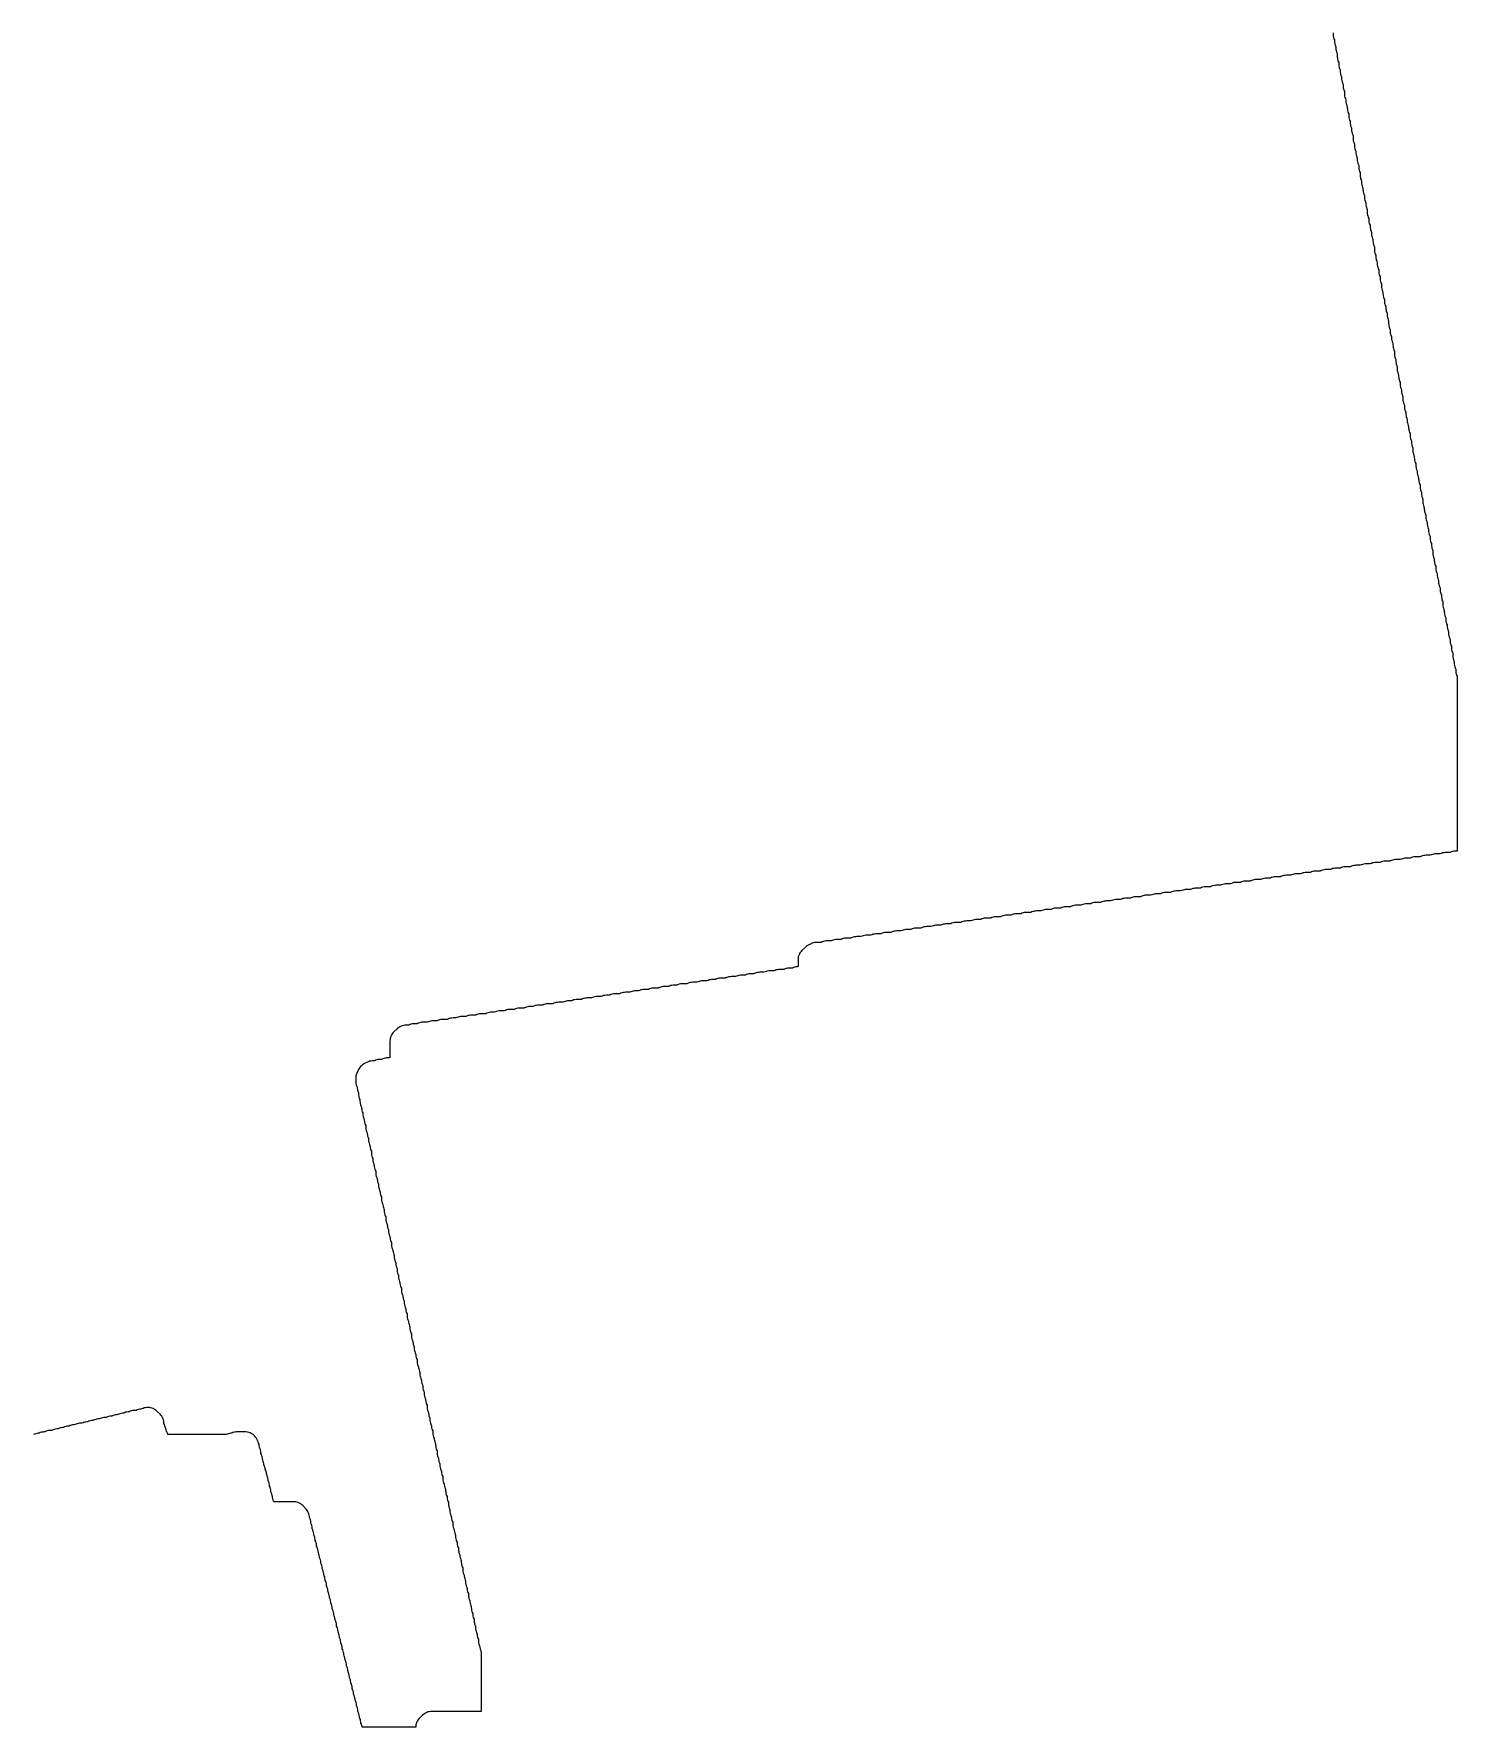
# Model space of a CAD drawing. Header units: metres. Extents: x -33615 to 181002, y 387 to 144548.
# Drawn here: x 127347 to 181002, y 16899 to 80723 of the extents above; entities that cross this region are included whole.
import ezdxf

# ---------------------------------------------------------------- set-up
doc = ezdxf.new("R2010")
doc.units = ezdxf.units.M
doc.layers.add('alpha_boundary_shrunk', color=7, linetype='Continuous')

msp = doc.modelspace()

# ---------------------------------------------------------------- linework, layer by layer
at = {"layer": 'alpha_boundary_shrunk', "color": 1}
msp.add_lwpolyline([(176323, 80767), (176323, 80723), (176325, 80677), (176331, 80631), (176342, 80586), (176357, 80542), (176375, 80500), (176376, 80498), (176376, 80454), (176379, 80408), (176385, 80362), (176396, 80317), (176410, 80273), (176429, 80231), (176430, 80229), (176430, 80185), (176432, 80139), (176439, 80093), (176449, 80048), (176464, 80004), (176483, 79962), (176484, 79960), (176484, 79863), (176486, 79816), (176493, 79771), (176503, 79725), (176518, 79682), (176537, 79639), (176538, 79637), (176538, 79594), (176540, 79548), (176546, 79502), (176557, 79457), (176572, 79413), (176591, 79370), (176592, 79368), (176592, 79325), (176594, 79279), (176600, 79233), (176611, 79188), (176626, 79144), (176644, 79101), (176645, 79099), (176645, 79056), (176647, 79010), (176654, 78964), (176665, 78919), (176679, 78875), (176698, 78832), (176699, 78830), (176699, 78787), (176701, 78741), (176708, 78695), (176718, 78650), (176733, 78606), (176752, 78564), (176753, 78562), (176753, 78464), (176755, 78418), (176761, 78372), (176772, 78327), (176787, 78283), (176806, 78241), (176807, 78239), (176807, 78195), (176809, 78149), (176815, 78103), (176826, 78058), (176841, 78014), (176859, 77972), (176860, 77970), (176860, 77927), (176863, 77880), (176869, 77834), (176880, 77789), (176894, 77745), (176913, 77703), (176914, 77701), (176914, 77658), (176916, 77611), (176923, 77565), (176933, 77520), (176948, 77476), (176967, 77434), (176968, 77432), (176968, 77389), (176970, 77342), (176977, 77297), (176987, 77251), (177002, 77208), (177021, 77165), (177022, 77163), (177022, 77120), (177024, 77074), (177030, 77028), (177041, 76983), (177056, 76939), (177075, 76896), (177076, 76894), (177076, 76797), (177078, 76751), (177084, 76705), (177095, 76660), (177110, 76616), (177128, 76574), (177129, 76572), (177129, 76528), (177132, 76482), (177138, 76436), (177149, 76391), (177163, 76347), (177182, 76305), (177183, 76303), (177183, 76259), (177185, 76213), (177192, 76167), (177202, 76122), (177217, 76078), (177236, 76036), (177237, 76034), (177237, 75990), (177239, 75944), (177246, 75898), (177256, 75853), (177271, 75809), (177290, 75767), (177291, 75765), (177291, 75721), (177293, 75675), (177299, 75629), (177310, 75584), (177325, 75540), (177344, 75498), (177344, 75496), (177344, 75399), (177347, 75352), (177353, 75307), (177364, 75261), (177379, 75218), (177397, 75175), (177398, 75173), (177398, 75130), (177400, 75084), (177407, 75038), (177418, 74993), (177432, 74949), (177451, 74906), (177452, 74904), (177452, 74861), (177454, 74815), (177461, 74769), (177471, 74724), (177486, 74680), (177505, 74637), (177506, 74635), (177506, 74592), (177508, 74546), (177514, 74500), (177525, 74455), (177540, 74411), (177559, 74368), (177560, 74366), (177560, 74323), (177562, 74277), (177568, 74231), (177579, 74186), (177594, 74142), (177612, 74099), (177613, 74098), (177613, 74000), (177616, 73954), (177622, 73908), (177633, 73863), (177647, 73819), (177666, 73777), (177667, 73775), (177667, 73731), (177669, 73685), (177676, 73639), (177686, 73594), (177701, 73550), (177720, 73508), (177721, 73506), (177721, 73463), (177723, 73416), (177730, 73370), (177740, 73325), (177755, 73281), (177774, 73239), (177775, 73237), (177775, 73194), (177777, 73147), (177783, 73101), (177794, 73056), (177809, 73012), (177828, 72970), (177829, 72968), (177829, 72925), (177831, 72878), (177837, 72833), (177848, 72787), (177863, 72743), (177881, 72701), (177882, 72699), (177882, 72602), (177884, 72556), (177891, 72510), (177902, 72465), (177916, 72421), (177935, 72378), (177936, 72376), (177936, 72333), (177938, 72287), (177945, 72241), (177955, 72196), (177970, 72152), (177989, 72110), (177990, 72108), (177990, 72064), (177992, 72018), (177998, 71972), (178009, 71927), (178024, 71883), (178043, 71841), (178044, 71839), (178044, 71795), (178046, 71749), (178052, 71703), (178063, 71658), (178078, 71614), (178096, 71572), (178097, 71570), (178097, 71526), (178100, 71480), (178106, 71434), (178117, 71389), (178131, 71345), (178150, 71303), (178151, 71301), (178151, 71204), (178153, 71157), (178160, 71111), (178170, 71066), (178185, 71022), (178204, 70980), (178205, 70978), (178205, 70935), (178207, 70888), (178214, 70843), (178224, 70797), (178239, 70754), (178258, 70711), (178259, 70709), (178259, 70666), (178261, 70620), (178267, 70574), (178278, 70529), (178293, 70485), (178312, 70442), (178313, 70440), (178313, 70397), (178315, 70351), (178321, 70305), (178332, 70260), (178347, 70216), (178365, 70173), (178366, 70171), (178366, 70128), (178369, 70082), (178375, 70036), (178386, 69991), (178400, 69947), (178419, 69904), (178420, 69902), (178420, 69805), (178422, 69759), (178429, 69713), (178439, 69668), (178454, 69624), (178473, 69582), (178474, 69580), (178474, 69536), (178476, 69490), (178483, 69444), (178493, 69399), (178508, 69355), (178527, 69313), (178528, 69311), (178528, 69267), (178530, 69221), (178536, 69175), (178547, 69130), (178562, 69086), (178581, 69044), (178582, 69042), (178582, 68999), (178584, 68952), (178590, 68906), (178601, 68861), (178616, 68817), (178634, 68775), (178635, 68773), (178635, 68676), (178637, 68630), (178644, 68584), (178655, 68539), (178669, 68495), (178688, 68452), (178689, 68450), (178689, 68407), (178691, 68361), (178698, 68315), (178708, 68270), (178723, 68226), (178742, 68183), (178743, 68181), (178743, 68084), (178745, 68038), (178751, 67992), (178762, 67947), (178777, 67903), (178796, 67861), (178797, 67859), (178797, 67815), (178799, 67769), (178805, 67723), (178816, 67678), (178831, 67634), (178849, 67592), (178850, 67590), (178850, 67546), (178853, 67500), (178859, 67454), (178870, 67409), (178884, 67365), (178903, 67323), (178904, 67321), (178904, 67277), (178906, 67231), (178913, 67185), (178923, 67140), (178938, 67096), (178957, 67054), (178958, 67052), (178958, 66955), (178960, 66908), (178967, 66863), (178977, 66817), (178992, 66774), (179011, 66731), (179012, 66729), (179012, 66686), (179014, 66640), (179020, 66594), (179031, 66549), (179046, 66505), (179065, 66462), (179066, 66460), (179066, 66417), (179068, 66371), (179074, 66325), (179085, 66280), (179100, 66236), (179118, 66193), (179119, 66191), (179119, 66148), (179121, 66102), (179128, 66056), (179139, 66011), (179153, 65967), (179172, 65924), (179173, 65922), (179173, 65879), (179175, 65833), (179182, 65787), (179192, 65742), (179207, 65698), (179226, 65656), (179227, 65654), (179227, 65610), (179229, 65564), (179235, 65518), (179246, 65473), (179261, 65429), (179280, 65387), (179281, 65385), (179281, 65341), (179283, 65295), (179289, 65249), (179300, 65204), (179315, 65160), (179333, 65118), (179334, 65116), (179334, 65019), (179337, 64972), (179343, 64926), (179354, 64881), (179368, 64837), (179387, 64795), (179388, 64793), (179388, 64750), (179390, 64703), (179397, 64657), (179407, 64612), (179422, 64568), (179441, 64526), (179442, 64524), (179442, 64481), (179444, 64434), (179451, 64389), (179461, 64343), (179476, 64300), (179495, 64257), (179496, 64255), (179496, 64212), (179498, 64166), (179504, 64120), (179515, 64075), (179530, 64031), (179549, 63988), (179550, 63986), (179550, 63943), (179552, 63897), (179558, 63851), (179569, 63806), (179584, 63762), (179602, 63719), (179603, 63717), (179603, 63674), (179606, 63628), (179612, 63582), (179623, 63537), (179637, 63493), (179656, 63450), (179657, 63448), (179657, 63405), (179659, 63359), (179666, 63313), (179676, 63268), (179691, 63224), (179710, 63181), (179711, 63179), (179711, 63082), (179713, 63036), (179720, 62990), (179730, 62945), (179745, 62901), (179764, 62859), (179765, 62857), (179765, 62813), (179767, 62767), (179773, 62721), (179784, 62676), (179799, 62632), (179818, 62590), (179819, 62588), (179819, 62545), (179821, 62498), (179827, 62452), (179838, 62407), (179853, 62363), (179871, 62321), (179872, 62319), (179872, 62276), (179874, 62229), (179881, 62183), (179892, 62138), (179906, 62094), (179925, 62052), (179926, 62050), (179926, 62007), (179928, 61960), (179935, 61915), (179945, 61869), (179960, 61825), (179979, 61783), (179980, 61781), (179980, 61738), (179982, 61692), (179988, 61646), (179999, 61601), (180014, 61557), (180033, 61514), (180034, 61512), (180034, 61469), (180036, 61423), (180042, 61377), (180053, 61332), (180068, 61288), (180086, 61245), (180087, 61243), (180087, 61146), (180090, 61100), (180096, 61054), (180107, 61009), (180121, 60965), (180140, 60923), (180141, 60921), (180141, 60877), (180143, 60831), (180150, 60785), (180160, 60740), (180175, 60696), (180194, 60654), (180195, 60652), (180195, 60608), (180197, 60562), (180204, 60516), (180214, 60471), (180229, 60427), (180248, 60385), (180249, 60383), (180249, 60339), (180251, 60293), (180257, 60247), (180268, 60202), (180283, 60158), (180302, 60116), (180303, 60114), (180303, 60071), (180305, 60024), (180311, 59978), (180322, 59933), (180337, 59889), (180355, 59847), (180356, 59845), (180356, 59802), (180359, 59755), (180365, 59709), (180376, 59664), (180390, 59620), (180409, 59578), (180410, 59576), (180410, 59533), (180412, 59486), (180419, 59440), (180429, 59395), (180444, 59351), (180463, 59309), (180464, 59307), (180464, 59210), (180466, 59164), (180473, 59118), (180483, 59073), (180498, 59029), (180517, 58986), (180518, 58984), (180518, 58941), (180520, 58895), (180526, 58849), (180537, 58804), (180552, 58760), (180571, 58717), (180571, 58715), (180571, 58672), (180574, 58626), (180580, 58580), (180591, 58535), (180605, 58491), (180624, 58449), (180625, 58447), (180625, 58403), (180627, 58357), (180634, 58311), (180645, 58266), (180659, 58222), (180678, 58180), (180679, 58178), (180679, 58134), (180681, 58088), (180688, 58042), (180698, 57997), (180713, 57953), (180732, 57911), (180733, 57909), (180733, 57865), (180735, 57819), (180741, 57773), (180752, 57728), (180767, 57684), (180786, 57642), (180787, 57640), (180787, 57597), (180789, 57550), (180795, 57504), (180806, 57459), (180821, 57415), (180839, 57373), (180840, 57371), (180840, 57274), (180843, 57228), (180849, 57182), (180860, 57136), (180874, 57093), (180893, 57050), (180894, 57048), (180894, 57005), (180896, 56959), (180903, 56913), (180913, 56868), (180928, 56824), (180947, 56781), (180948, 56779), (180948, 56736), (180950, 56690), (180957, 56644), (180967, 56599), (180982, 56555), (181001, 56512), (181002, 56510), (181002, 49921), (180964, 49921), (180918, 49919), (180872, 49913), (180827, 49902), (180783, 49887), (180740, 49869), (180738, 49868), (180587, 49868), (180541, 49866), (180495, 49859), (180450, 49848), (180406, 49834), (180364, 49815), (180362, 49814), (180211, 49814), (180165, 49812), (180119, 49805), (180074, 49795), (180030, 49780), (179987, 49761), (179985, 49760), (179834, 49760), (179788, 49758), (179742, 49752), (179697, 49741), (179653, 49726), (179611, 49707), (179609, 49706), (179458, 49706), (179412, 49704), (179366, 49698), (179321, 49687), (179277, 49672), (179234, 49654), (179232, 49653), (179082, 49653), (179035, 49650), (178989, 49644), (178944, 49633), (178900, 49619), (178858, 49600), (178856, 49599), (178705, 49599), (178659, 49597), (178613, 49590), (178568, 49580), (178524, 49565), (178481, 49546), (178479, 49545), (178329, 49545), (178282, 49543), (178236, 49536), (178191, 49526), (178147, 49511), (178105, 49492), (178103, 49491), (177952, 49491), (177906, 49489), (177860, 49483), (177815, 49472), (177771, 49457), (177728, 49438), (177726, 49437), (177576, 49437), (177529, 49435), (177483, 49429), (177438, 49418), (177394, 49403), (177352, 49385), (177350, 49384), (177199, 49384), (177153, 49381), (177107, 49375), (177062, 49364), (177018, 49350), (176975, 49331), (176974, 49330), (176823, 49330), (176776, 49328), (176730, 49321), (176685, 49311), (176641, 49296), (176599, 49277), (176597, 49276), (176446, 49276), (176400, 49274), (176354, 49267), (176309, 49257), (176265, 49242), (176223, 49223), (176221, 49222), (176070, 49222), (176023, 49220), (175977, 49214), (175932, 49203), (175888, 49188), (175846, 49169), (175844, 49168), (175693, 49168), (175647, 49166), (175601, 49160), (175556, 49149), (175512, 49134), (175470, 49116), (175468, 49115), (175317, 49115), (175270, 49113), (175224, 49106), (175179, 49095), (175135, 49081), (175093, 49062), (175091, 49061), (174940, 49061), (174894, 49059), (174848, 49052), (174803, 49042), (174759, 49027), (174717, 49008), (174715, 49007), (174564, 49007), (174517, 49005), (174472, 48999), (174426, 48988), (174382, 48973), (174340, 48954), (174338, 48953), (174187, 48953), (174141, 48951), (174095, 48945), (174050, 48934), (174006, 48919), (173964, 48901), (173962, 48900), (173811, 48900), (173764, 48897), (173719, 48891), (173673, 48880), (173630, 48866), (173587, 48847), (173585, 48846), (173434, 48846), (173388, 48844), (173342, 48837), (173297, 48827), (173253, 48812), (173211, 48793), (173209, 48792), (173058, 48792), (173011, 48790), (172966, 48783), (172920, 48773), (172877, 48758), (172834, 48739), (172832, 48738), (172681, 48738), (172635, 48736), (172589, 48730), (172544, 48719), (172500, 48704), (172458, 48685), (172456, 48684), (172305, 48684), (172259, 48682), (172213, 48676), (172168, 48665), (172124, 48650), (172081, 48632), (172079, 48631), (171928, 48631), (171882, 48628), (171836, 48622), (171791, 48611), (171747, 48597), (171705, 48578), (171703, 48577), (171552, 48577), (171506, 48575), (171460, 48568), (171415, 48558), (171371, 48543), (171328, 48524), (171326, 48523), (171175, 48523), (171129, 48521), (171083, 48515), (171038, 48504), (170994, 48489), (170952, 48470), (170950, 48469), (170799, 48469), (170753, 48467), (170707, 48461), (170662, 48450), (170618, 48435), (170575, 48417), (170573, 48416), (170422, 48416), (170376, 48413), (170330, 48407), (170285, 48396), (170241, 48382), (170199, 48363), (170197, 48362), (170046, 48362), (170000, 48360), (169954, 48353), (169909, 48343), (169865, 48328), (169822, 48309), (169820, 48308), (169669, 48308), (169623, 48306), (169577, 48299), (169532, 48289), (169488, 48274), (169446, 48255), (169444, 48254), (169293, 48254), (169247, 48252), (169201, 48246), (169156, 48235), (169112, 48220), (169069, 48201), (169067, 48200), (168916, 48200), (168870, 48198), (168824, 48192), (168779, 48181), (168735, 48166), (168693, 48148), (168691, 48147), (168540, 48147), (168494, 48144), (168448, 48138), (168403, 48127), (168359, 48113), (168316, 48094), (168314, 48093), (168164, 48093), (168117, 48091), (168071, 48084), (168026, 48074), (167982, 48059), (167940, 48040), (167938, 48039), (167787, 48039), (167741, 48037), (167695, 48030), (167650, 48020), (167606, 48005), (167563, 47986), (167561, 47985), (167411, 47985), (167364, 47983), (167318, 47977), (167273, 47966), (167229, 47951), (167187, 47932), (167185, 47931), (167034, 47931), (166988, 47929), (166942, 47923), (166897, 47912), (166853, 47897), (166810, 47879), (166808, 47878), (166658, 47878), (166611, 47876), (166565, 47869), (166520, 47858), (166476, 47844), (166434, 47825), (166432, 47824), (166281, 47824), (166235, 47822), (166189, 47815), (166144, 47805), (166100, 47790), (166057, 47771), (166055, 47770), (165905, 47770), (165858, 47768), (165812, 47762), (165767, 47751), (165723, 47736), (165681, 47717), (165679, 47716), (165528, 47716), (165482, 47714), (165436, 47708), (165391, 47697), (165347, 47682), (165305, 47664), (165303, 47663), (165152, 47663), (165105, 47660), (165059, 47654), (165014, 47643), (164970, 47629), (164928, 47610), (164926, 47609), (164775, 47609), (164729, 47607), (164683, 47600), (164638, 47590), (164594, 47575), (164552, 47556), (164550, 47555), (164399, 47555), (164352, 47553), (164306, 47546), (164261, 47536), (164217, 47521), (164175, 47502), (164173, 47501), (164022, 47501), (163976, 47499), (163930, 47493), (163885, 47482), (163841, 47467), (163799, 47448), (163797, 47447), (163646, 47447), (163599, 47445), (163554, 47439), (163508, 47428), (163464, 47413), (163422, 47395), (163420, 47394), (163269, 47394), (163223, 47391), (163177, 47385), (163132, 47374), (163088, 47360), (163046, 47341), (163044, 47340), (162893, 47340), (162846, 47338), (162801, 47331), (162755, 47321), (162712, 47306), (162669, 47287), (162667, 47286), (162516, 47286), (162470, 47284), (162424, 47277), (162379, 47267), (162335, 47252), (162293, 47233), (162291, 47232), (162140, 47232), (162093, 47230), (162048, 47224), (162002, 47213), (161959, 47198), (161916, 47179), (161914, 47178), (161763, 47178), (161717, 47176), (161671, 47170), (161626, 47159), (161582, 47144), (161540, 47126), (161538, 47125), (161387, 47125), (161341, 47123), (161295, 47116), (161250, 47105), (161206, 47091), (161163, 47072), (161161, 47071), (161010, 47071), (160964, 47069), (160918, 47062), (160873, 47052), (160829, 47037), (160787, 47018), (160785, 47017), (160634, 47017), (160588, 47015), (160542, 47009), (160497, 46998), (160453, 46983), (160410, 46964), (160408, 46963), (160257, 46963), (160211, 46961), (160165, 46955), (160120, 46944), (160076, 46929), (160034, 46911), (160032, 46910), (159881, 46910), (159835, 46907), (159789, 46901), (159744, 46890), (159700, 46876), (159657, 46857), (159655, 46856), (159504, 46856), (159458, 46854), (159412, 46847), (159367, 46837), (159323, 46822), (159281, 46803), (159279, 46802), (159128, 46802), (159082, 46800), (159036, 46793), (158991, 46783), (158947, 46768), (158904, 46749), (158902, 46748), (158751, 46748), (158705, 46746), (158659, 46740), (158614, 46729), (158570, 46714), (158528, 46695), (158526, 46694), (158375, 46694), (158329, 46692), (158283, 46686), (158238, 46675), (158194, 46660), (158151, 46642), (158149, 46641), (157998, 46641), (157952, 46639), (157906, 46632), (157861, 46621), (157817, 46607), (157775, 46588), (157773, 46587), (157622, 46587), (157576, 46585), (157530, 46578), (157485, 46568), (157441, 46553), (157398, 46534), (157396, 46533), (157246, 46533), (157199, 46531), (157153, 46525), (157108, 46514), (157064, 46499), (157022, 46480), (157020, 46479), (156869, 46479), (156823, 46477), (156777, 46471), (156732, 46460), (156688, 46445), (156645, 46427), (156538, 46373), (156491, 46346), (156448, 46315), (156408, 46279), (156300, 46172), (156267, 46135), (156238, 46096), (156213, 46054), (156192, 46009), (156175, 45963), (156163, 45916), (156156, 45867), (156154, 45818), (156154, 45564), (156124, 45563), (156078, 45556), (156033, 45546), (155989, 45531), (155946, 45512), (155944, 45511), (155847, 45511), (155801, 45509), (155755, 45503), (155710, 45492), (155666, 45477), (155624, 45458), (155622, 45457), (155471, 45457), (155424, 45455), (155378, 45449), (155333, 45438), (155289, 45423), (155247, 45405), (155245, 45404), (155094, 45404), (155048, 45401), (155002, 45395), (154957, 45384), (154913, 45370), (154871, 45351), (154869, 45350), (154718, 45350), (154671, 45348), (154625, 45341), (154580, 45331), (154536, 45316), (154494, 45297), (154492, 45296), (154395, 45296), (154349, 45294), (154303, 45288), (154258, 45277), (154214, 45262), (154171, 45243), (154169, 45242), (154019, 45242), (153972, 45240), (153926, 45234), (153881, 45223), (153837, 45208), (153795, 45190), (153793, 45189), (153642, 45189), (153596, 45186), (153550, 45180), (153505, 45169), (153461, 45155), (153418, 45136), (153416, 45135), (153266, 45135), (153219, 45133), (153173, 45126), (153128, 45116), (153084, 45101), (153042, 45082), (153040, 45081), (152943, 45081), (152897, 45079), (152851, 45072), (152806, 45062), (152762, 45047), (152719, 45028), (152717, 45027), (152566, 45027), (152520, 45025), (152474, 45019), (152429, 45008), (152385, 44993), (152343, 44974), (152341, 44973), (152190, 44973), (152144, 44971), (152098, 44965), (152053, 44954), (152009, 44939), (151966, 44921), (151964, 44920), (151813, 44920), (151767, 44917), (151721, 44911), (151676, 44900), (151632, 44886), (151590, 44867), (151588, 44866), (151491, 44866), (151444, 44864), (151398, 44857), (151353, 44847), (151309, 44832), (151267, 44813), (151265, 44812), (151114, 44812), (151068, 44810), (151022, 44803), (150977, 44793), (150933, 44778), (150891, 44759), (150889, 44758), (150738, 44758), (150691, 44756), (150646, 44750), (150600, 44739), (150556, 44724), (150514, 44705), (150512, 44704), (150361, 44704), (150315, 44702), (150269, 44696), (150224, 44685), (150180, 44670), (150138, 44652), (150136, 44651), (150039, 44651), (149992, 44649), (149946, 44642), (149901, 44631), (149857, 44617), (149815, 44598), (149813, 44597), (149662, 44597), (149616, 44595), (149570, 44588), (149525, 44578), (149481, 44563), (149438, 44544), (149436, 44543), (149286, 44543), (149239, 44541), (149193, 44535), (149148, 44524), (149104, 44509), (149062, 44490), (149060, 44489), (148963, 44489), (148917, 44487), (148871, 44481), (148826, 44470), (148782, 44455), (148739, 44437), (148737, 44436), (148586, 44436), (148540, 44433), (148494, 44427), (148449, 44416), (148405, 44402), (148363, 44383), (148361, 44382), (148210, 44382), (148164, 44380), (148118, 44373), (148073, 44363), (148029, 44348), (147986, 44329), (147984, 44328), (147833, 44328), (147787, 44326), (147741, 44319), (147696, 44309), (147652, 44294), (147610, 44275), (147608, 44274), (147511, 44274), (147464, 44272), (147419, 44266), (147373, 44255), (147329, 44240), (147287, 44221), (147285, 44220), (147134, 44220), (147088, 44218), (147042, 44212), (146997, 44201), (146953, 44186), (146911, 44168), (146909, 44167), (146758, 44167), (146711, 44164), (146666, 44158), (146620, 44147), (146577, 44133), (146534, 44114), (146532, 44113), (146381, 44113), (146335, 44111), (146289, 44104), (146244, 44094), (146200, 44079), (146158, 44060), (146156, 44059), (146059, 44059), (146012, 44057), (145966, 44050), (145921, 44040), (145877, 44025), (145835, 44006), (145833, 44005), (145682, 44005), (145636, 44003), (145590, 43997), (145545, 43986), (145501, 43971), (145458, 43952), (145456, 43951), (145306, 43951), (145259, 43949), (145213, 43943), (145168, 43932), (145124, 43917), (145082, 43899), (145080, 43898), (144929, 43898), (144883, 43896), (144837, 43889), (144792, 43878), (144748, 43864), (144706, 43845), (144704, 43844), (144606, 43844), (144560, 43842), (144514, 43835), (144469, 43825), (144425, 43810), (144383, 43791), (144381, 43790), (144230, 43790), (144184, 43788), (144138, 43782), (144093, 43771), (144049, 43756), (144006, 43737), (144004, 43736), (143853, 43736), (143807, 43734), (143761, 43728), (143716, 43717), (143672, 43702), (143630, 43684), (143628, 43683), (143477, 43683), (143431, 43680), (143385, 43674), (143340, 43663), (143296, 43649), (143253, 43630), (143251, 43629), (143154, 43629), (143108, 43627), (143062, 43620), (143017, 43610), (142973, 43595), (142931, 43576), (142929, 43575), (142778, 43575), (142732, 43573), (142686, 43566), (142640, 43556), (142597, 43541), (142554, 43522), (142552, 43521), (142401, 43521), (142355, 43519), (142309, 43513), (142264, 43502), (142220, 43487), (142178, 43468), (142176, 43467), (142025, 43467), (141979, 43465), (141933, 43459), (141888, 43448), (141844, 43433), (141801, 43415), (141799, 43414), (141702, 43414), (141656, 43412), (141610, 43405), (141565, 43394), (141521, 43380), (141479, 43361), (141477, 43360), (141379, 43360), (141330, 43357), (141282, 43350), (141234, 43338), (141188, 43322), (141144, 43301), (141102, 43276), (141062, 43246), (141026, 43213), (140918, 43106), (140885, 43070), (140856, 43030), (140831, 42988), (140810, 42944), (140793, 42897), (140781, 42850), (140774, 42801), (140772, 42752), (140772, 42144), (140768, 42143), (140726, 42124), (140724, 42123), (140680, 42123), (140634, 42121), (140588, 42114), (140543, 42104), (140499, 42089), (140457, 42070), (140455, 42069), (140411, 42069), (140365, 42067), (140319, 42061), (140274, 42050), (140230, 42035), (140188, 42016), (140186, 42015), (140142, 42015), (140096, 42013), (140050, 42007), (140005, 41996), (139961, 41981), (139919, 41963), (139811, 41909), (139771, 41886), (139733, 41860), (139698, 41831), (139665, 41798), (139636, 41763), (139610, 41725), (139588, 41685), (139534, 41578), (139515, 41535), (139500, 41491), (139490, 41446), (139483, 41400), (139481, 41354), (139481, 41246), (139483, 41200), (139490, 41154), (139500, 41109), (139515, 41065), (139534, 41023), (139535, 41020), (139537, 40985), (139543, 40939), (139554, 40894), (139569, 40850), (139588, 40808), (139589, 40806), (139589, 40762), (139591, 40716), (139597, 40670), (139608, 40625), (139623, 40581), (139641, 40539), (139642, 40537), (139642, 40493), (139645, 40447), (139651, 40401), (139662, 40356), (139676, 40312), (139695, 40270), (139697, 40267), (139698, 40232), (139705, 40186), (139715, 40141), (139730, 40097), (139749, 40055), (139750, 40053), (139750, 40009), (139752, 39963), (139759, 39917), (139769, 39872), (139784, 39828), (139803, 39786), (139804, 39783), (139806, 39748), (139812, 39702), (139823, 39657), (139838, 39613), (139857, 39571), (139858, 39569), (139858, 39525), (139860, 39479), (139866, 39433), (139877, 39388), (139892, 39344), (139910, 39302), (139912, 39299), (139913, 39264), (139920, 39218), (139931, 39173), (139945, 39129), (139964, 39087), (139965, 39085), (139965, 39041), (139967, 38995), (139974, 38949), (139984, 38904), (139999, 38860), (140018, 38818), (140019, 38815), (140021, 38780), (140027, 38734), (140038, 38689), (140053, 38645), (140072, 38603), (140073, 38601), (140073, 38557), (140075, 38511), (140081, 38465), (140092, 38420), (140107, 38376), (140125, 38334), (140126, 38332), (140126, 38288), (140129, 38242), (140135, 38196), (140146, 38151), (140160, 38107), (140179, 38065), (140181, 38062), (140182, 38027), (140189, 37981), (140199, 37936), (140214, 37892), (140233, 37850), (140234, 37848), (140234, 37804), (140236, 37758), (140243, 37712), (140253, 37667), (140268, 37623), (140287, 37581), (140288, 37578), (140290, 37543), (140296, 37497), (140307, 37452), (140322, 37408), (140341, 37366), (140342, 37364), (140342, 37320), (140344, 37274), (140350, 37228), (140361, 37183), (140376, 37139), (140394, 37097), (140396, 37094), (140398, 37059), (140404, 37013), (140415, 36968), (140429, 36924), (140448, 36881), (140449, 36879), (140449, 36836), (140451, 36790), (140458, 36744), (140468, 36699), (140483, 36655), (140502, 36613), (140503, 36609), (140505, 36575), (140512, 36529), (140522, 36484), (140537, 36440), (140556, 36397), (140557, 36395), (140557, 36352), (140559, 36306), (140565, 36260), (140576, 36215), (140591, 36171), (140610, 36128), (140611, 36127), (140611, 36083), (140613, 36037), (140619, 35991), (140630, 35946), (140645, 35902), (140663, 35860), (140665, 35857), (140666, 35822), (140673, 35776), (140684, 35731), (140698, 35687), (140717, 35644), (140718, 35642), (140718, 35599), (140720, 35553), (140727, 35507), (140737, 35462), (140752, 35418), (140771, 35376), (140772, 35372), (140774, 35338), (140780, 35292), (140791, 35247), (140806, 35203), (140825, 35160), (140826, 35158), (140826, 35115), (140828, 35069), (140834, 35023), (140845, 34978), (140860, 34934), (140878, 34891), (140880, 34888), (140882, 34854), (140888, 34808), (140899, 34763), (140913, 34719), (140932, 34676), (140933, 34674), (140933, 34631), (140935, 34585), (140942, 34539), (140952, 34494), (140967, 34450), (140986, 34407), (140988, 34404), (140989, 34370), (140996, 34324), (141006, 34279), (141021, 34235), (141040, 34192), (141041, 34190), (141041, 34147), (141043, 34101), (141049, 34055), (141060, 34010), (141075, 33966), (141094, 33923), (141095, 33921), (141095, 33878), (141097, 33832), (141103, 33786), (141114, 33741), (141129, 33697), (141147, 33654), (141149, 33651), (141150, 33617), (141157, 33571), (141168, 33526), (141182, 33482), (141201, 33439), (141202, 33437), (141202, 33394), (141204, 33348), (141211, 33302), (141221, 33257), (141236, 33213), (141255, 33170), (141256, 33167), (141258, 33133), (141264, 33087), (141275, 33042), (141290, 32998), (141309, 32955), (141310, 32953), (141310, 32910), (141312, 32864), (141318, 32818), (141329, 32773), (141344, 32729), (141362, 32686), (141364, 32683), (141366, 32649), (141372, 32603), (141383, 32558), (141397, 32514), (141416, 32471), (141417, 32469), (141417, 32426), (141419, 32380), (141426, 32334), (141436, 32289), (141451, 32245), (141470, 32202), (141472, 32199), (141473, 32164), (141480, 32119), (141490, 32073), (141505, 32030), (141524, 31987), (141525, 31985), (141525, 31942), (141527, 31896), (141533, 31850), (141544, 31805), (141559, 31761), (141578, 31718), (141579, 31716), (141579, 31673), (141581, 31627), (141587, 31581), (141598, 31536), (141613, 31492), (141631, 31449), (141633, 31446), (141635, 31412), (141641, 31366), (141652, 31321), (141666, 31277), (141685, 31234), (141686, 31232), (141686, 31189), (141688, 31143), (141695, 31097), (141705, 31052), (141720, 31008), (141739, 30965), (141741, 30962), (141742, 30927), (141749, 30882), (141759, 30836), (141774, 30793), (141793, 30750), (141794, 30748), (141794, 30705), (141796, 30659), (141802, 30613), (141813, 30568), (141828, 30524), (141847, 30481), (141848, 30478), (141850, 30443), (141856, 30398), (141867, 30352), (141882, 30308), (141900, 30266), (141901, 30264), (141901, 30221), (141903, 30175), (141910, 30129), (141921, 30084), (141935, 30040), (141954, 29997), (141956, 29994), (141957, 29959), (141964, 29913), (141974, 29868), (141989, 29824), (142008, 29782), (142009, 29780), (142009, 29737), (142011, 29690), (142017, 29645), (142028, 29599), (142043, 29556), (142062, 29513), (142063, 29511), (142063, 29468), (142065, 29422), (142071, 29376), (142082, 29331), (142097, 29287), (142115, 29244), (142117, 29241), (142119, 29206), (142125, 29161), (142136, 29115), (142150, 29071), (142169, 29029), (142170, 29027), (142170, 28984), (142172, 28937), (142179, 28892), (142189, 28846), (142204, 28803), (142223, 28760), (142225, 28757), (142226, 28722), (142233, 28676), (142243, 28631), (142258, 28587), (142277, 28545), (142278, 28543), (142278, 28500), (142280, 28453), (142286, 28408), (142297, 28362), (142312, 28319), (142331, 28276), (142332, 28273), (142334, 28238), (142340, 28192), (142351, 28147), (142366, 28103), (142384, 28061), (142385, 28059), (142385, 28016), (142388, 27969), (142394, 27923), (142405, 27878), (142419, 27834), (142438, 27792), (142440, 27789), (142441, 27754), (142448, 27708), (142458, 27663), (142473, 27619), (142492, 27577), (142493, 27575), (142493, 27532), (142495, 27485), (142502, 27439), (142512, 27394), (142527, 27350), (142546, 27308), (142547, 27306), (142547, 27263), (142549, 27216), (142555, 27171), (142566, 27125), (142581, 27081), (142600, 27039), (142601, 27036), (142603, 27001), (142609, 26955), (142620, 26910), (142635, 26866), (142653, 26824), (142654, 26822), (142654, 26779), (142656, 26732), (142663, 26686), (142674, 26641), (142688, 26597), (142707, 26555), (142709, 26552), (142710, 26517), (142717, 26471), (142727, 26426), (142742, 26382), (142761, 26340), (142762, 26338), (142762, 26295), (142764, 26248), (142770, 26202), (142781, 26157), (142796, 26113), (142815, 26071), (142816, 26068), (142818, 26033), (142824, 25987), (142835, 25942), (142850, 25898), (142868, 25856), (142869, 25854), (142869, 25811), (142872, 25764), (142878, 25718), (142889, 25673), (142903, 25629), (142922, 25587), (142924, 25584), (142925, 25549), (142932, 25503), (142942, 25458), (142957, 25414), (142976, 25372), (142977, 25370), (142977, 25327), (142979, 25280), (142986, 25234), (142996, 25189), (143011, 25145), (143030, 25103), (143031, 25101), (143031, 25058), (143033, 25011), (143039, 24965), (143050, 24920), (143065, 24876), (143084, 24834), (143085, 24831), (143087, 24796), (143093, 24750), (143104, 24705), (143119, 24661), (143137, 24619), (143138, 24617), (143138, 24574), (143140, 24527), (143147, 24481), (143158, 24436), (143172, 24392), (143191, 24350), (143193, 24347), (143194, 24312), (143201, 24266), (143211, 24221), (143226, 24177), (143245, 24135), (143246, 24133), (143246, 24090), (143248, 24043), (143254, 23997), (143265, 23952), (143280, 23908), (143299, 23866), (143300, 23863), (143302, 23828), (143308, 23782), (143319, 23737), (143334, 23693), (143352, 23651), (143353, 23649), (143353, 23605), (143356, 23559), (143362, 23513), (143373, 23468), (143387, 23424), (143406, 23382), (143408, 23379), (143409, 23344), (143416, 23298), (143426, 23253), (143441, 23209), (143460, 23167), (143461, 23165), (143461, 23121), (143463, 23075), (143470, 23029), (143480, 22984), (143495, 22940), (143514, 22898), (143515, 22896), (143515, 22852), (143517, 22806), (143523, 22760), (143534, 22715), (143549, 22671), (143568, 22629), (143569, 22626), (143571, 22591), (143577, 22545), (143588, 22500), (143603, 22456), (143621, 22414), (143622, 22412), (143622, 22368), (143625, 22322), (143631, 22276), (143642, 22231), (143656, 22187), (143675, 22145), (143677, 22142), (143678, 22107), (143685, 22061), (143695, 22016), (143710, 21972), (143729, 21930), (143730, 21928), (143730, 21884), (143732, 21838), (143739, 21792), (143749, 21747), (143764, 21703), (143783, 21661), (143784, 21658), (143786, 21623), (143792, 21577), (143803, 21532), (143818, 21488), (143837, 21446), (143838, 21444), (143838, 21400), (143840, 21354), (143846, 21308), (143857, 21263), (143872, 21219), (143890, 21177), (143892, 21174), (143893, 21139), (143900, 21093), (143911, 21048), (143925, 21004), (143944, 20962), (143945, 20960), (143945, 20916), (143947, 20870), (143954, 20824), (143964, 20779), (143979, 20735), (143998, 20693), (143999, 20691), (143999, 20647), (144001, 20601), (144007, 20555), (144018, 20510), (144033, 20466), (144052, 20424), (144053, 20421), (144055, 20386), (144061, 20340), (144072, 20295), (144087, 20251), (144105, 20209), (144106, 20207), (144106, 20163), (144109, 20117), (144115, 20071), (144126, 20026), (144140, 19982), (144159, 19940), (144161, 19937), (144162, 19902), (144169, 19856), (144179, 19811), (144194, 19767), (144213, 19725), (144214, 19723), (144214, 17490), (142348, 17490), (142299, 17488), (142250, 17481), (142202, 17469), (142156, 17452), (142112, 17431), (142070, 17406), (142030, 17377), (141994, 17344), (141886, 17236), (141853, 17200), (141824, 17160), (141799, 17118), (141778, 17074), (141761, 17028), (141750, 16980), (141742, 16932), (141741, 16899), (139723, 16899), (139720, 16921), (139709, 16966), (139694, 17010), (139675, 17052), (139674, 17055), (139672, 17090), (139666, 17136), (139655, 17181), (139640, 17225), (139622, 17268), (139620, 17271), (139618, 17305), (139612, 17351), (139601, 17396), (139587, 17440), (139568, 17483), (139566, 17486), (139565, 17520), (139558, 17566), (139548, 17611), (139533, 17655), (139514, 17698), (139512, 17701), (139511, 17736), (139504, 17782), (139494, 17827), (139479, 17871), (139460, 17913), (139459, 17916), (139457, 17951), (139451, 17997), (139440, 18042), (139425, 18086), (139406, 18128), (139405, 18131), (139403, 18166), (139397, 18212), (139386, 18257), (139371, 18301), (139353, 18343), (139351, 18346), (139349, 18381), (139343, 18427), (139332, 18472), (139318, 18516), (139299, 18558), (139297, 18561), (139296, 18596), (139289, 18642), (139279, 18687), (139264, 18731), (139245, 18773), (139244, 18777), (139242, 18811), (139235, 18857), (139225, 18902), (139210, 18946), (139191, 18989), (139190, 18992), (139188, 19026), (139182, 19072), (139171, 19117), (139156, 19161), (139137, 19204), (139136, 19207), (139134, 19242), (139128, 19287), (139117, 19333), (139102, 19376), (139084, 19419), (139082, 19422), (139081, 19457), (139074, 19503), (139063, 19548), (139049, 19592), (139030, 19634), (139028, 19637), (139027, 19672), (139020, 19718), (139010, 19763), (138995, 19807), (138976, 19849), (138975, 19852), (138973, 19887), (138967, 19933), (138956, 19978), (138941, 20022), (138922, 20064), (138921, 20067), (138919, 20102), (138913, 20148), (138902, 20193), (138887, 20237), (138869, 20279), (138867, 20282), (138865, 20317), (138859, 20363), (138848, 20408), (138834, 20452), (138815, 20495), (138813, 20498), (138812, 20532), (138805, 20578), (138795, 20623), (138780, 20667), (138761, 20710), (138759, 20713), (138758, 20747), (138751, 20793), (138741, 20838), (138726, 20882), (138707, 20925), (138706, 20928), (138704, 20963), (138698, 21009), (138687, 21054), (138672, 21098), (138653, 21140), (138652, 21143), (138650, 21178), (138644, 21224), (138633, 21269), (138618, 21313), (138600, 21355), (138598, 21358), (138597, 21393), (138590, 21439), (138579, 21484), (138565, 21528), (138546, 21570), (138544, 21573), (138543, 21608), (138536, 21654), (138526, 21699), (138511, 21743), (138492, 21785), (138491, 21788), (138489, 21823), (138483, 21869), (138472, 21914), (138457, 21958), (138438, 22000), (138437, 22004), (138435, 22038), (138429, 22084), (138418, 22129), (138403, 22173), (138385, 22216), (138383, 22219), (138381, 22253), (138375, 22299), (138364, 22344), (138350, 22388), (138331, 22431), (138329, 22434), (138328, 22469), (138321, 22514), (138311, 22560), (138296, 22603), (138277, 22646), (138275, 22649), (138274, 22684), (138267, 22730), (138257, 22775), (138242, 22819), (138223, 22861), (138222, 22864), (138220, 22899), (138214, 22945), (138203, 22990), (138188, 23034), (138169, 23076), (138168, 23079), (138166, 23114), (138160, 23160), (138149, 23205), (138134, 23249), (138116, 23291), (138114, 23294), (138112, 23329), (138106, 23375), (138095, 23420), (138081, 23464), (138062, 23506), (138060, 23509), (138059, 23544), (138052, 23590), (138042, 23635), (138027, 23679), (138008, 23722), (138007, 23725), (138005, 23759), (137998, 23805), (137988, 23850), (137973, 23894), (137954, 23937), (137953, 23940), (137951, 23974), (137945, 24020), (137934, 24065), (137919, 24109), (137900, 24152), (137899, 24155), (137897, 24190), (137891, 24235), (137880, 24281), (137865, 24325), (137847, 24367), (137845, 24370), (137844, 24405), (137837, 24451), (137826, 24496), (137812, 24540), (137793, 24582), (137791, 24585), (137790, 24620), (137783, 24666), (137773, 24711), (137758, 24755), (137739, 24797), (137738, 24800), (137736, 24838), (137729, 24886), (137717, 24934), (137700, 24980), (137679, 25024), (137654, 25066), (137625, 25106), (137592, 25142), (137484, 25250), (137448, 25283), (137408, 25312), (137366, 25337), (137322, 25358), (137276, 25375), (137228, 25387), (137180, 25394), (137131, 25396), (136388, 25396), (136385, 25419), (136374, 25464), (136360, 25508), (136341, 25550), (136339, 25553), (136338, 25588), (136331, 25634), (136321, 25679), (136306, 25723), (136287, 25765), (136285, 25768), (136284, 25803), (136277, 25849), (136267, 25894), (136252, 25938), (136233, 25980), (136232, 25983), (136230, 26018), (136224, 26064), (136213, 26109), (136198, 26153), (136179, 26196), (136178, 26199), (136176, 26233), (136170, 26279), (136159, 26324), (136144, 26368), (136126, 26411), (136124, 26414), (136122, 26448), (136116, 26494), (136105, 26540), (136091, 26583), (136072, 26626), (136064, 26641), (136062, 26656), (136052, 26701), (136037, 26745), (136018, 26787), (136017, 26790), (136015, 26825), (136008, 26871), (135998, 26916), (135983, 26960), (135964, 27002), (135963, 27005), (135961, 27040), (135955, 27086), (135944, 27131), (135929, 27175), (135910, 27217), (135909, 27220), (135907, 27255), (135901, 27301), (135890, 27346), (135875, 27390), (135857, 27433), (135855, 27436), (135854, 27470), (135847, 27516), (135836, 27561), (135822, 27605), (135803, 27648), (135749, 27755), (135724, 27799), (135695, 27840), (135662, 27878), (135626, 27913), (135586, 27943), (135543, 27970), (135498, 27992), (135451, 28009), (135402, 28022), (135352, 28029), (135302, 28032), (135033, 28032), (134987, 28029), (134941, 28023), (134896, 28012), (134852, 27998), (134809, 27979), (134806, 27977), (134772, 27976), (134726, 27969), (134681, 27959), (134637, 27944), (134594, 27925), (134592, 27924), (132398, 27924), (132394, 27938), (132380, 27982), (132361, 28024), (132353, 28039), (132351, 28054), (132341, 28099), (132326, 28143), (132307, 28186), (132300, 28200), (132297, 28215), (132287, 28261), (132272, 28304), (132253, 28347), (132252, 28350), (132250, 28387), (132243, 28436), (132231, 28484), (132214, 28530), (132193, 28574), (132168, 28616), (132139, 28656), (132106, 28692), (131998, 28800), (131963, 28832), (131924, 28861), (131883, 28885), (131840, 28906), (131795, 28923), (131748, 28935), (131701, 28943), (131653, 28946), (131605, 28944), (131557, 28938), (131511, 28928), (131465, 28913), (131421, 28893), (131418, 28892), (131383, 28890), (131337, 28884), (131292, 28873), (131248, 28858), (131206, 28839), (131204, 28838), (131161, 28838), (131114, 28836), (131068, 28830), (131023, 28819), (130979, 28804), (130937, 28786), (130934, 28784), (130899, 28782), (130853, 28776), (130808, 28765), (130764, 28751), (130722, 28732), (130719, 28730), (130684, 28729), (130638, 28722), (130593, 28712), (130549, 28697), (130507, 28678), (130504, 28677), (130469, 28675), (130423, 28668), (130378, 28658), (130334, 28643), (130292, 28624), (130289, 28623), (130254, 28621), (130208, 28615), (130163, 28604), (130119, 28589), (130076, 28570), (130074, 28569), (130031, 28569), (129985, 28567), (129939, 28561), (129894, 28550), (129850, 28535), (129808, 28517), (129804, 28515), (129770, 28514), (129724, 28507), (129679, 28496), (129635, 28482), (129592, 28463), (129589, 28461), (129555, 28460), (129509, 28453), (129464, 28443), (129420, 28428), (129377, 28409), (129374, 28408), (129339, 28406), (129294, 28400), (129248, 28389), (129205, 28374), (129162, 28355), (129160, 28354), (129117, 28354), (129071, 28352), (129025, 28346), (128980, 28335), (128936, 28320), (128893, 28302), (128890, 28300), (128855, 28298), (128810, 28292), (128764, 28281), (128720, 28267), (128678, 28248), (128675, 28246), (128640, 28245), (128594, 28238), (128549, 28228), (128505, 28213), (128463, 28194), (128460, 28192), (128425, 28191), (128379, 28184), (128334, 28174), (128290, 28159), (128248, 28140), (128245, 28139), (128210, 28137), (128164, 28131), (128119, 28120), (128075, 28105), (128033, 28086), (128031, 28085), (127987, 28085), (127941, 28083), (127895, 28077), (127850, 28066), (127806, 28051), (127764, 28033), (127761, 28031), (127726, 28029), (127680, 28023), (127635, 28012), (127591, 27998), (127549, 27979), (127546, 27977), (127511, 27976), (127465, 27969), (127420, 27959), (127376, 27944), (127334, 27925)], dxfattribs=at)

doc.saveas('drawing.dxf')
